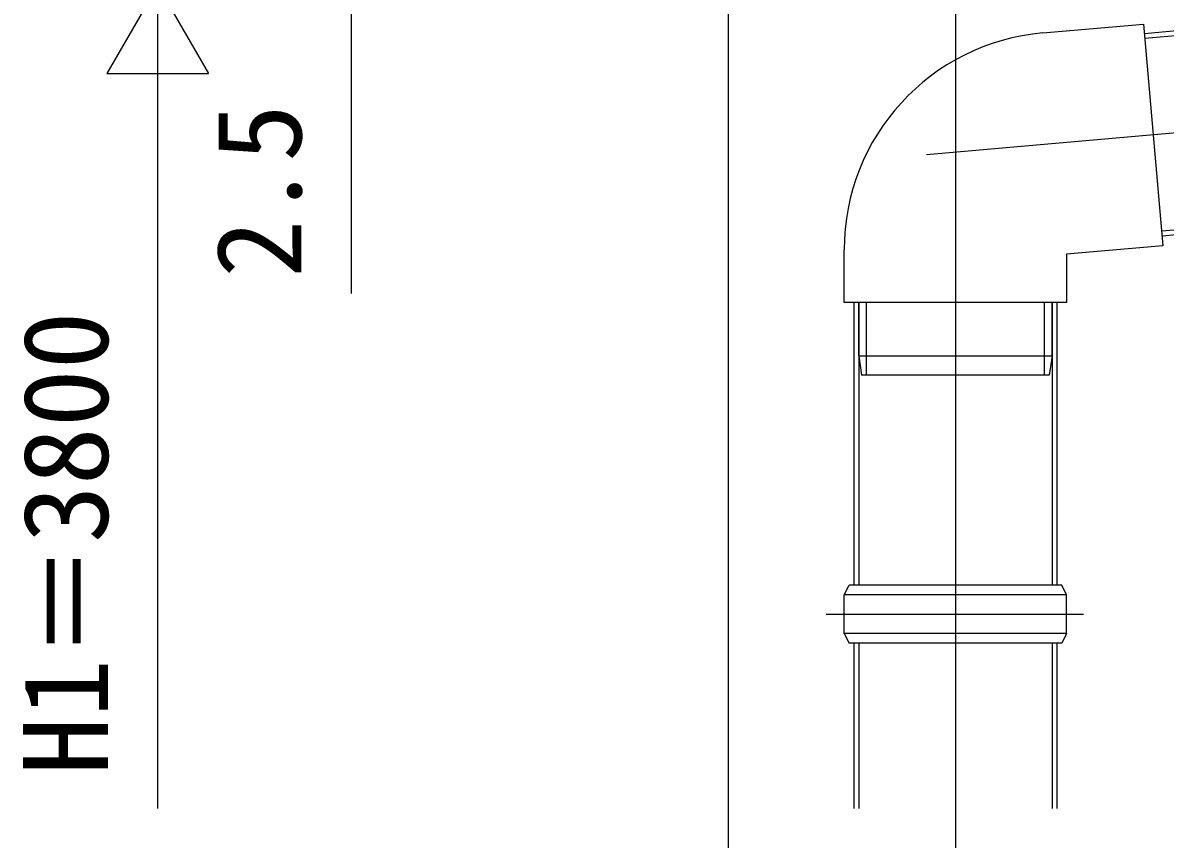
# Model space of a CAD drawing. Units: millimetres, scale not verified. Extents: x -1050 to 1050, y -1570 to 1562.
# Drawn here: x -767.9 to -531.6, y -1269.5 to -1100.7 of the extents above; entities that cross this region are included whole.
import ezdxf
from ezdxf.enums import TextEntityAlignment as Align

# ---------------------------------------------------------------- set-up
doc = ezdxf.new("R2010")
doc.units = ezdxf.units.MM
doc.header["$LTSCALE"] = 8
for name, color, linetype in [('0-4_YKK_12', 2, 'Continuous'), ('0-5_YKK_13', 4, 'Continuous'), ('0-6_YKK_D', 6, 'Continuous')]:
    doc.layers.add(name, color=color, linetype=linetype)
doc.styles.add('ＭＳ ゴシック', font='')
doc.styles.get('ＭＳ ゴシック').set_extended_font_data('MS Gothic')

msp = doc.modelspace()

# ---------------------------------------------------------------- linework, layer by layer
at = {"layer": '0-4_YKK_12'}
msp.add_line((-575, -272.315), (-575, -1281.589), dxfattribs=at)
at = {"layer": '0-5_YKK_13'}
for p, q in [((-556.922, -1102.807), (-536.085, -1100.984)), ((-511.788, -1100.866), (-535.911, -1102.976)), ((-511.7, -1101.862), (-535.824, -1103.973)), ((-508.214, -1141.71), (-532.338, -1143.82)), ((-508.127, -1142.706), (-532.25, -1144.817)), ((-598, -1158.552), (-598, -1147.636)), ((-552, -1148.552), (-552, -1158.552)), ((-552, -1158.552), (-598, -1158.552)), ((-596, -1158.552), (-596, -1217.002)), ((-595, -1169.552), (-595, -1158.552)), ((-595, -1158.552), (-595, -1217.002)), ((-593.4, -1173.552), (-593.4, -1158.552)), ((-556.6, -1173.552), (-556.6, -1158.552)), ((-555, -1169.552), (-555, -1158.552)), ((-555, -1158.552), (-555, -1217.002)), ((-554, -1158.552), (-554, -1217.002)), ((-595, -1169.552), (-594.4, -1173.552)), ((-595, -1169.552), (-555, -1169.552)), ((-598, -1219.002), (-597, -1217.002)), ((-552, -1219.002), (-598, -1219.002)), ((-598, -1227.002), (-598, -1219.002)), ((-553, -1217.002), (-597, -1217.002)), ((-552, -1219.002), (-553, -1217.002)), ((-552, -1227.002), (-552, -1219.002)), ((-601.73, -1223.002), (-548.521, -1223.002)), ((-552, -1227.002), (-598, -1227.002)), ((-598, -1227.002), (-597, -1229.002)), ((-552, -1227.002), (-553, -1229.002)), ((-553, -1229.002), (-597, -1229.002)), ((-596, -1229.002), (-596, -1263.175)), ((-595, -1229.002), (-595, -1263.175)), ((-555, -1229.002), (-555, -1263.175)), ((-554, -1229.002), (-554, -1263.175))]:
    msp.add_line(p, q, dxfattribs=at)
for points in [[(-479, -1074.772), (-479, -1119.078), (-580.98, -1128)], [(-536.085, -1100.984), (-532.076, -1146.809), (-552, -1148.552)], [(-555, -1169.552), (-555.6, -1173.552), (-594.4, -1173.552)]]:
    msp.add_lwpolyline(points, dxfattribs=at)
msp.add_arc((-553, -1147.636), 45, 95, 180, dxfattribs=at)
at = {"layer": '0-6_YKK_D'}
for p, q in [((-740, -1093.002), (-750.5, -1111.189)), ((-740, -1093.002), (-729.5, -1111.189)), ((-740, -1093.002), (-740, -1129.375)), ((-700, -1098.002), (-700, -1156.657)), ((-622, -1096.502), (-622, -1344.175)), ((-750.5, -1111.189), (-729.5, -1111.189)), ((-740, -1114.002), (-740, -1263.175))]:
    msp.add_line(p, q, dxfattribs=at)

# ---------------------------------------------------------------- texts
at = {"layer": '0-6_YKK_D', "style": 'ＭＳ ゴシック'}
for s, p in [('2.5', (-705, -1153.429)), ('H1＝3800', (-745, -1256.231))]:
    msp.add_text(s, height=17.6, rotation=90, dxfattribs=at).set_placement(p, align=Align.BOTTOM_LEFT)

doc.saveas('drawing.dxf')
